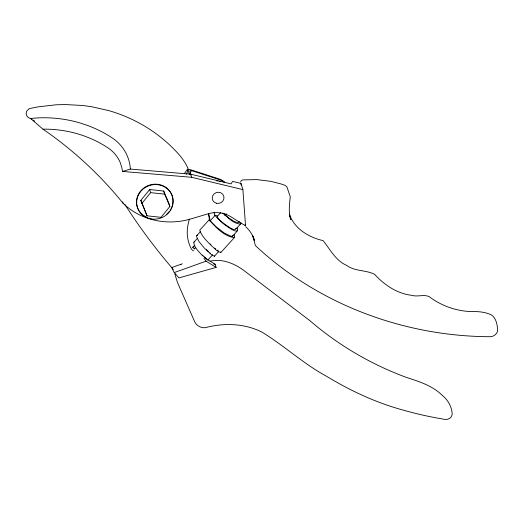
<?xml version="1.0" encoding="UTF-8"?>
<svg xmlns="http://www.w3.org/2000/svg" width="524" height="524" viewBox="0 0 524 524"><rect width="100%" height="100%" fill="white"/><g stroke="black" fill="none" stroke-linecap="round" stroke-linejoin="round"><path stroke-width="0.79" d="M239.206 221.442L238.898 222.49L238.197 222.759L234.104 221.429L228.615 217.846L224.003 213.799M240.654 182.064L241.184 180.734L242.736 179.883L256.957 179.608L270.98 181.363L281.185 183.996L285.069 185.358L286.916 186.891L290.27 196.828C289.517 204.294 288.266 212.168 290.846 219.576L289.569 215.41M189.38 218.967L188.24 223.728A40.42 37.957 -17.1 0 0 191.129 248.5A5.816 5.463 -17.1 0 0 193.553 250.872M233.134 235.269L232.296 236.285L230.999 236.265L224.39 233.095L216.438 227.056L209.122 219.831L199.709 230.219C201.819 236.429 206.934 241.06 211.362 245.677C213.995 247.524 217.997 252.909 220.846 252.162M220.742 252.627L234.673 237.267L234.221 234.32M197.548 235.125L196.769 235.662L196.644 236.789L199.035 241.63L204.163 247.872L210.805 254.133L214.329 256.315L218.528 251.684M186.518 174.21L188.037 169.717M190.042 173.568L191.391 170.601L219.707 179.745A15.471 14.528 -17.1 0 1 224.331 182.385M197.135 238.643L193.716 242.429L194.404 245.658L197.037 249.627L201.642 254.854L207.917 260.002L207.72 259.426M184.409 173.568L188.096 168.361L185.869 164.123A68.618 64.439 -17.1 0 0 178.501 153.997A156.683 147.139 -17.1 0 0 133.548 120.134A153.191 143.864 -17.1 0 0 108.94 110.656L91.641 106.719L82.805 105.494L64.937 104.531L55.963 104.807L38.082 106.857L29.239 108.619L26.829 110.944L26.403 111.959A5.594 5.253 -17.1 0 0 30.582 118.45L43.001 129.205L48.693 133.168A410.554 385.553 -17.1 0 1 123.147 203.371A68.644 64.459 -17.1 0 0 191.096 218.875L207.923 213.838A27.412 25.741 -17.1 0 1 230.763 216.687L245.566 225.877L242.894 189.623L240.981 183.407L232.577 181.383L231.077 183.898L190.684 174.178L130.391 169.075L122.485 171.44L121.843 167.556L120.147 162.375A36.228 34.021 -17.1 0 0 110.171 149.432L107.872 147.781A114.658 107.675 -17.1 0 0 90.711 138.546L84.613 136.122A114.861 107.865 -17.1 0 0 45.575 129.153L43.001 129.205M217.257 216.635C218.239 219.929 223.545 223.028 226.525 225.523C228.831 226.643 234.726 232.027 236.16 228.058M140.851 200.378L149.661 189.531L163.698 191.031L168.918 203.371L169.874 206.482L161.058 217.322L147.028 215.823L140.851 200.378L147.028 215.823M141.808 203.482L150.617 192.642L149.661 189.531M214.329 256.315L214.382 255.948M235.8 229.25L240.771 223.741L240.896 222.831M217.48 216.039C210.196 212.168 224.318 224.914 224.986 224.901C226.931 226.198 239.396 236.003 237.379 227.927M196.769 235.662L200.581 231.457M210.032 221.03L215.429 215.076M217.113 216.602L220.787 212.548M195.524 247.78L194.496 248.913L192.806 247.492L194.863 245.225M224.809 215.475L226.348 213.779M207.917 260.002L212.646 254.788M232.184 236.625L237.431 230.835M234.673 237.267L234.339 237.627C224.134 236.37 215.764 227.305 209.122 219.831M240.523 224.036C233.494 223.905 227.829 217.499 222.811 213.045M193.985 242.114L194.397 241.931M194.686 248.199L194.496 248.913M182.273 263.795L171.715 267.567L174.269 272.552L178.933 277.91L216.13 267.397L215.174 264.286L205.284 258.149M174.269 272.552L206.096 261.168L216.13 267.397M193.127 246.653L192.806 247.492M210.019 261.214C222.248 258.221 235.407 263.801 245.016 271.347L309.979 320.714C338.281 345.198 371.103 364.344 406.185 377.332C418.8 381.459 432.077 385.481 441.863 394.965C447.404 399.445 451.21 405.412 452.088 412.624C452.5 414.681 451.603 416.835 449.978 418.132C446.553 420.851 442.033 418.532 438.254 418.237C426.818 416.174 415.48 413.567 404.299 410.416C376.854 403.087 350.949 391.081 326.707 376.37C303.573 363.898 284.237 345.716 261.954 332.111C244.381 323.256 223.761 322.705 205.008 327.749C200.849 328.004 196.559 325.738 194.758 321.913L177.498 282.528L174.813 273.849M122.485 171.44L191.64 177.289L242.894 189.623M150.617 192.642L164.654 194.142L169.874 206.482M191.391 170.601L191.103 170.562A1.913 0.603 5.2 0 0 190.461 170.601L189.701 171.06L191.64 177.289M213.707 264.024L215.174 264.286M218.495 250.931L217.309 250.21M206.181 258.43L205.67 258.096M190.893 174.918L189.21 173.876L188.018 169.992A3.753 1.035 21.4 0 1 191.129 169.894L219.504 179.07A15.471 14.528 -17.1 0 1 224.776 182.293M31.918 119.328L30.582 118.45L37.787 117.907A123.618 116.092 -17.1 0 1 80.283 123.048L87.017 125.275A123.618 116.092 -17.1 0 1 112.09 137.845A44.992 42.254 -17.1 0 1 130.037 165.702L130.391 169.075M33.248 120.206L34.584 121.077M209.96 252.935L210.674 253.524M214.663 248.147L215.646 248.959M205.284 257.788L204.281 256.917M245.887 226.931C249.896 230.508 252.896 235.197 254.395 240.359L253.118 236.186M208.316 251.474L206.476 249.686M210.176 243.935L210.956 244.715M202.323 255.024L203.024 255.725M172.861 268.923L173.313 269.441M172.481 268.471L167.831 262.983A640.996 601.952 -17.1 0 1 124.686 204.183M203.941 258.253L206.096 261.168M289.379 214.146C294.429 228.916 308.78 237.28 323.131 240.647C330.225 249.417 335.57 260.579 346.737 265.445C355.017 271.583 365.955 269.801 374.66 274.366C384.406 284.991 396.963 293.578 411.641 295.307C417.32 297.134 423.661 294.174 429.11 296.558C441.156 305.8 456.103 311.079 471.273 311.59C477.999 311.38 484.916 311.898 491.099 314.773C496.313 317.865 497.512 325.293 497.623 330.873C496.863 334.109 493.824 336.487 490.543 336.709C404.548 336.526 318.396 304.621 255.404 245.599L252.614 235.492M245.088 224.318L245.566 225.877M163.698 191.031L164.654 194.142M122.668 201.819L123.147 203.371M214.093 212.213L214.323 213.34A133.548 125.413 -17.1 0 1 214.801 215.685M209.947 219.798L209.541 217.545A135.912 127.627 -13.6 0 0 208.742 213.812M240.981 183.407L241.099 185.018M147.362 217.539A18.333 17.213 -17.1 0 1 137.576 196.264A18.333 17.213 -17.1 0 1 159.525 184.612A18.333 17.213 -17.1 0 1 172.678 204.098M172.52 204.812A18.333 17.213 -17.1 0 1 172.108 206.227M171.859 206.915A18.333 17.213 -17.1 0 1 171.269 208.277M170.929 208.932A18.333 17.213 -17.1 0 1 170.169 210.216M169.298 211.434A18.333 17.213 -17.1 0 1 166.691 214.165M150.984 218.528A18.333 17.213 -17.1 0 1 149.504 218.22M180.963 264.79A7.343 1.349 42.2 0 1 180.78 264.404M208.46 214.395A127.666 119.891 -17.1 0 1 209.574 220.388M216.536 180.806A10.054 9.445 -17.1 0 1 217.781 180.931M218.993 181.199A10.054 9.445 -17.1 0 1 220.159 181.612M216.543 203.292A5.928 5.567 -17.1 0 0 223.814 196.245A5.928 5.567 -17.1 0 0 213.969 193.998A5.928 5.567 -17.1 0 0 216.543 203.292M150.368 218.79A18.333 17.213 -17.1 0 0 172.442 196.618A18.333 17.213 -17.1 0 0 141.84 190.219A18.333 17.213 -17.1 0 0 150.368 218.79"/></g></svg>
